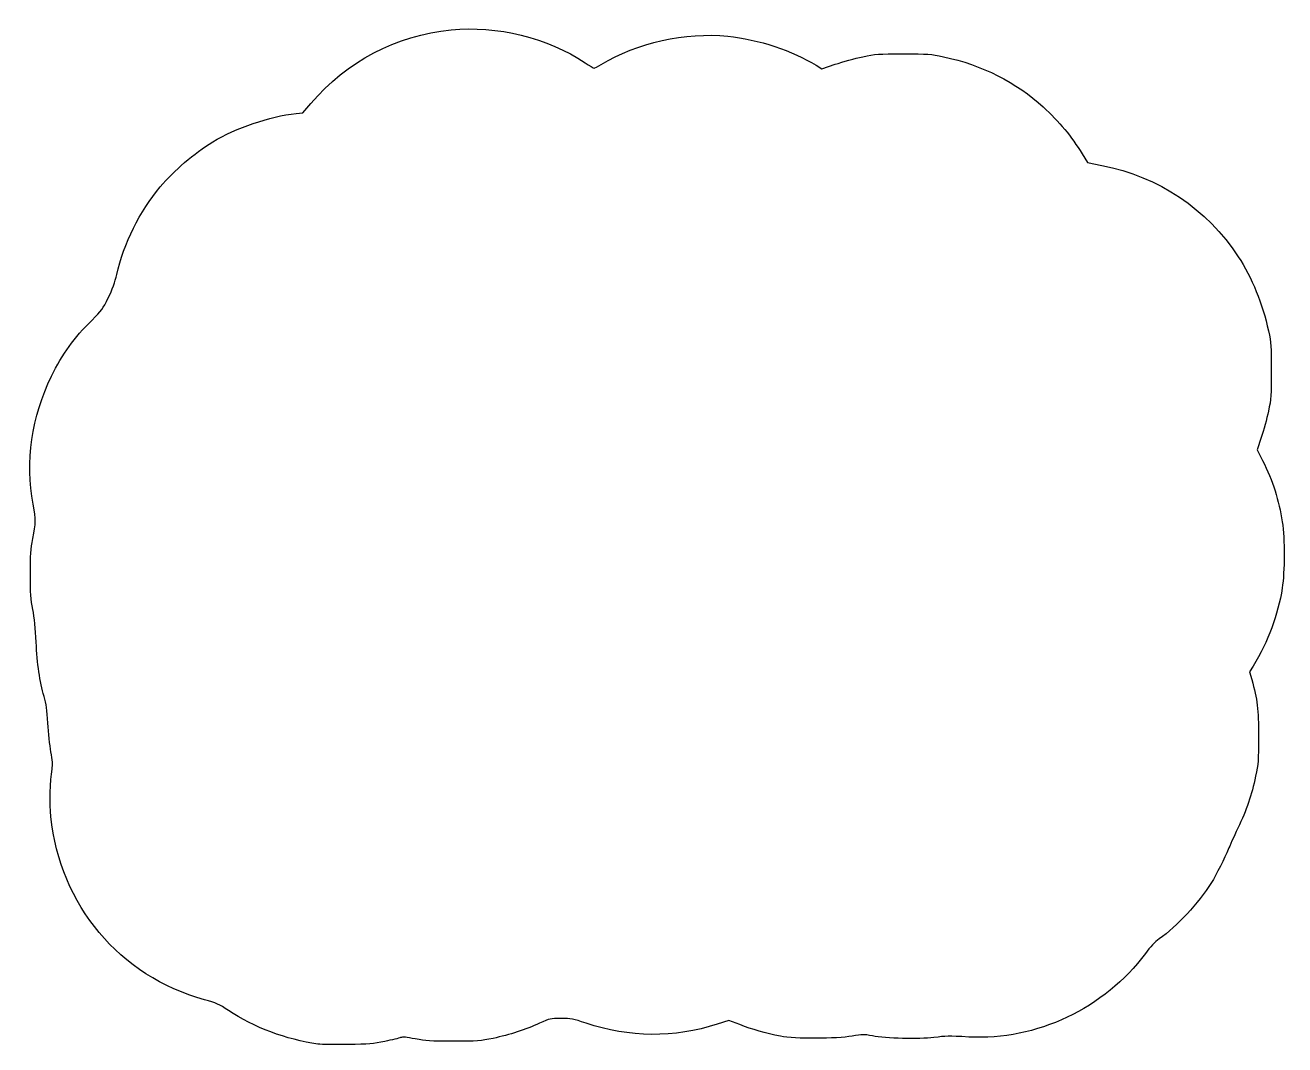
# Model space of a CAD drawing. Extents: x 0 to 99.9, y 16.4 to 97.2.
import ezdxf

# ---------------------------------------------------------------- set-up
doc = ezdxf.new("R2010")
doc.units = 0
doc.layers.add('Layer_1', color=7, linetype='CONTINUOUS')

msp = doc.modelspace()

# ---------------------------------------------------------------- linework, layer by layer
at = {"layer": 'Layer_1', "color": 7}
for points in [[(62.724834, 94.038833), (63.17733, 93.753), (64.253166, 94.116603)], [(21.488074, 90.219032), (22.021146, 90.277425), (22.640847, 91.006881)], [(83.827371, 87.016903), (84.250101, 86.320906), (85.391027, 86.096136)], [(98.049829, 64.533518), (97.72105, 63.550279), (98.145645, 62.704173)], [(97.396107, 46.396108), (97.113251, 45.929214), (97.283109, 45.337775)], [(56.675031, 17.96478), (55.815577, 18.30302), (54.891768, 18.004372)]]:
    msp.add_lwpolyline(points, dxfattribs=at)
msp.add_lwpolyline([(23.198657, 16.427633)], close=True, dxfattribs=at)
for points in [[(33.769805, 96.854639), (37.37827, 97.219668), (41.462934, 96.21767), (44.394427, 94.248341)], [(22.640847, 91.006881), (25.485828, 94.355734), (29.400333, 96.412628), (33.769805, 96.854639)], [(45.688578, 94.112518), (48.526512, 95.835796), (52.352297, 96.687602), (55.722864, 96.346639)], [(55.722864, 96.346639), (58.132483, 96.102884), (60.902691, 95.18984), (62.724834, 94.038833)], [(66.425334, 94.714109), (67.456285, 94.934063), (67.647902, 94.948013), (69.638336, 94.948013)], [(69.638336, 94.948013), (71.617499, 94.948013), (71.824556, 94.933154), (72.825705, 94.719299)], [(44.394427, 94.248341), (44.752757, 94.007621), (45.078684, 93.810669), (45.118711, 93.810669)], [(45.118711, 93.810669), (45.158737, 93.810669), (45.415176, 93.946501), (45.688578, 94.112518)], [(64.253166, 94.116603), (64.844874, 94.316584), (65.822348, 94.585462), (66.425334, 94.714109)], [(72.825705, 94.719299), (75.901505, 94.062275), (78.615561, 92.697749), (80.751003, 90.734755)], [(14.859, 87.960613), (16.725511, 89.087975), (19.361807, 89.986119), (21.488074, 90.219032)], [(80.751003, 90.734755), (82.012393, 89.57523), (82.99413, 88.388782), (83.827371, 87.016903)], [(10.703437, 84.404156), (11.796792, 85.714521), (13.37137, 87.062092), (14.859, 87.960613)], [(85.391027, 86.096136), (89.913698, 85.205136), (93.721677, 82.662561), (96.223804, 78.863121)], [(7.241305, 77.443584), (7.810589, 79.922133), (9.060578, 82.43522), (10.703437, 84.404156)], [(96.223804, 78.863121), (97.294118, 77.23787), (98.163687, 75.102995), (98.613971, 72.995039)], [(6.572662, 75.607335), (6.887634, 76.25912), (7.108679, 76.866161), (7.241305, 77.443584)], [(5.296846, 73.841337), (6.034396, 74.567013), (6.141725, 74.715579), (6.572662, 75.607335)], [(2.069664, 69.384336), (2.939866, 71.162976), (3.84456, 72.412431), (5.296846, 73.841337)], [(98.613971, 72.995039), (98.82782, 71.99389), (98.842679, 71.786832), (98.842679, 69.807669)], [(0.60569, 59.224336), (-0.017506, 62.608672), (0.495071, 66.165963), (2.069664, 69.384336)], [(98.842679, 69.807669), (98.842679, 67.821228), (98.828418, 67.624119), (98.610642, 66.60388)], [(98.610642, 66.60388), (98.483015, 66.005961), (98.23065, 65.0743), (98.049829, 64.533518)], [(98.145645, 62.704173), (98.961662, 61.078076), (99.453507, 59.544487), (99.709743, 57.827336)], [(0.594646, 56.515003), (0.83867, 57.766334), (0.839439, 57.954937), (0.60569, 59.224336)], [(99.709743, 57.827336), (99.912249, 56.470288), (99.909598, 53.887788), (99.704398, 52.578003)], [(0.396572, 53.678669), (0.396523, 55.241463), (0.424547, 55.642745), (0.594646, 56.515003)], [(0.587198, 50.884669), (0.425666, 51.709974), (0.39662, 52.135704), (0.396572, 53.678669)], [(99.704398, 52.578003), (99.371269, 50.451964), (98.596984, 48.378332), (97.396107, 46.396108)], [(0.8504, 48.302333), (0.803021, 49.351695), (0.711511, 50.249529), (0.587198, 50.884669)], [(1.486414, 43.984333), (1.131682, 45.186211), (0.928949, 46.562597), (0.8504, 48.302333)], [(97.283109, 45.337775), (97.744391, 43.731624), (97.832553, 43.000229), (97.828997, 40.809333)], [(1.784236, 41.867667), (1.726904, 42.932757), (1.663241, 43.385221), (1.486414, 43.984333)], [(2.025481, 39.606985), (1.932901, 40.105293), (1.824341, 41.1226), (1.784236, 41.867667)], [(97.828997, 40.809333), (97.825875, 38.885244), (97.8091, 38.657451), (97.59746, 37.664297)], [(2.112106, 38.209985), (2.17737, 38.60219), (2.159942, 38.883249), (2.025481, 39.606985)], [(2.025395, 34.459333), (1.922954, 35.472127), (1.965944, 37.331618), (2.112106, 38.209985)], [(97.59746, 37.664297), (97.280629, 36.17758), (96.873195, 34.985426), (96.187236, 33.537932)], [(14.215029, 19.933354), (7.465707, 21.795126), (2.736286, 27.431018), (2.025395, 34.459333)], [(96.187236, 33.537932), (95.864664, 32.857255), (95.523153, 32.102245), (95.428316, 31.860141)], [(95.428316, 31.860141), (95.182309, 31.232075), (94.457978, 29.807154), (94.092964, 29.233196)], [(94.092964, 29.233196), (93.032495, 27.565715), (91.384721, 25.786199), (89.946184, 24.754885)], [(89.946184, 24.754885), (89.601479, 24.507759), (89.232071, 24.120501), (88.851113, 23.606908)], [(88.851113, 23.606908), (85.613171, 19.241635), (80.211898, 16.68607), (74.845325, 16.980223)], [(16.099023, 19.088256), (15.362694, 19.57845), (15.140797, 19.677986), (14.215029, 19.933354)], [(23.198667, 16.42764), (20.715513, 16.770834), (18.117682, 17.744379), (16.099023, 19.088256)], [(40.781518, 18.067695), (39.675088, 17.560528), (38.426416, 17.155345), (37.096361, 16.8719)], [(42.493578, 18.457325), (41.648642, 18.457325), (41.614651, 18.4496), (40.781518, 18.067695)], [(44.47431, 18.080117), (43.440607, 18.428671), (43.290143, 18.457325), (42.493578, 18.457325)], [(54.891768, 18.004372), (51.469359, 16.897982), (47.903238, 16.923912), (44.47431, 18.080117)], [(30.932631, 16.828492), (30.215724, 16.973867), (29.933344, 16.999109), (29.760217, 16.933286)], [(59.901659, 17.044464), (58.731838, 17.275702), (57.620567, 17.592664), (56.675031, 17.96478)], [(65.585213, 17.050284), (64.380626, 16.826526), (61.021584, 16.823084), (59.901659, 17.044464)], [(67.19388, 17.062773), (66.472295, 17.20382), (66.409054, 17.20333), (65.585213, 17.050284)], [(72.057996, 16.940538), (70.899491, 16.792019), (68.236695, 16.858935), (67.19388, 17.062773)], [(74.845325, 16.980223), (73.179239, 17.071544), (73.067479, 17.069951), (72.057996, 16.940538)], [(25.611657, 16.381135), (24.58719, 16.364863), (23.50134, 16.385791), (23.198657, 16.427633)], [(28.503242, 16.628637), (27.616809, 16.440875), (27.21638, 16.406601), (25.611657, 16.381135)], [(29.760217, 16.933286), (29.634789, 16.885597), (29.069149, 16.748506), (28.503242, 16.628637)], [(33.951323, 16.64036), (32.123253, 16.637397), (31.764878, 16.659728), (30.932631, 16.828492)], [(37.096361, 16.8719), (36.103208, 16.660254), (35.875415, 16.643482), (33.951323, 16.64036)]]:
    msp.add_open_spline(points, degree=3, dxfattribs=at)

doc.saveas('drawing.dxf')
